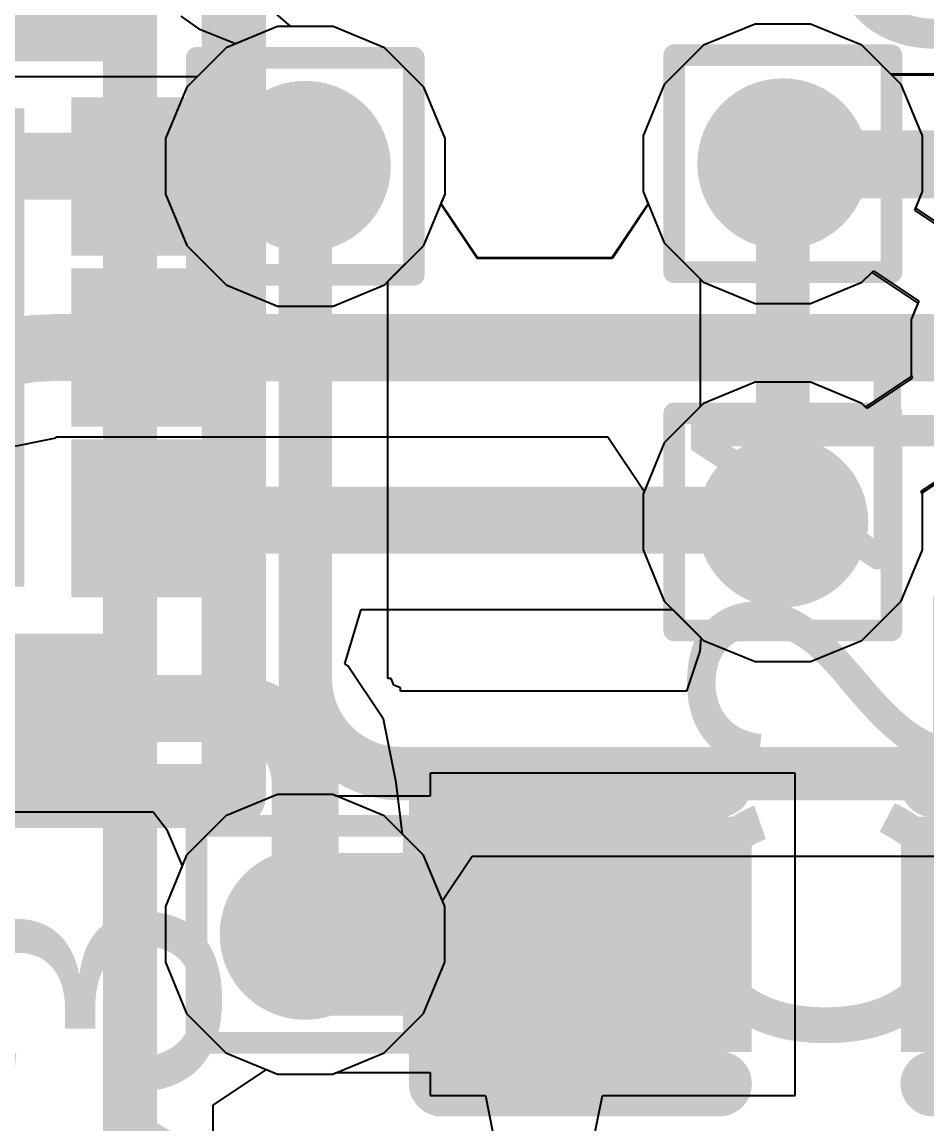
# Model space of a CAD drawing. Header units: inches. Extents: x -12 to 5355, y -7 to 5366.
# Drawn here: x 26.82 to 28.938, y 57.443 to 60.022 of the extents above; entities that cross this region are included whole.
import ezdxf

# ---------------------------------------------------------------- set-up
doc = ezdxf.new("R2010")
doc.units = ezdxf.units.IN
for name, color, linetype in [('BOTTOM LAYER', 5, 'Continuous'), ('Bottom Overlay', 54, 'Continuous'), ('Bottom Paste', 16, 'Continuous'), ('Bottom Solder', 6, 'Continuous'), ('Drill Drawing', 1, 'Continuous'), ('GROUND1', 16, 'Continuous'), ('GROUND2', 156, 'Continuous'), ('POWER', 76, 'Continuous'), ('SIGNAL', 90, 'Continuous'), ('TOP LAYER', 1, 'Continuous'), ('Top Overlay', 2, 'Continuous'), ('Top Paste', 8, 'Continuous'), ('Top Solder', 216, 'Continuous'), ('Via Holes', 16, 'Continuous')]:
    doc.layers.add(name, color=color, linetype=linetype)
doc.styles.add('Arial', font='', dxfattribs={"height": 0.2})
doc.styles.get('Arial').set_extended_font_data('Arial')

# ---------------------------------------------------------------- blocks, each defined once
blk = doc.blocks.new('UFQFN40P200X200X65_HS_15N_93')
at = {"layer": 'TOP LAYER'}
for points in [[(-0.5249, 0.9599), (-0.2749, 0.9599), (-0.2749, 0.7299), (-0.5249, 0.7299)], [(-0.1249, 0.9599), (0.1251, 0.9599), (0.1251, 0.7299), (-0.1249, 0.7299)], [(0.2751, 0.9599), (0.5251, 0.9599), (0.5251, 0.7299), (0.2751, 0.7299)], [(-0.7299, 0.7999), (-0.7299, 0.5499), (-0.9599, 0.5499), (-0.9599, 0.7999)], [(0.9601, 0.7999), (0.9601, 0.5499), (0.7301, 0.5499), (0.7301, 0.7999)], [(-0.4999, 0.4999), (0.5001, 0.4999), (0.5001, -0.5001), (-0.4999, -0.5001)], [(-0.7299, 0.3499), (-0.7299, 0.0999), (-0.9599, 0.0999), (-0.9599, 0.3499)], [(0.9601, 0.3499), (0.9601, 0.0999), (0.7301, 0.0999), (0.7301, 0.3499)], [(-0.7299, -0.1001), (-0.7299, -0.3501), (-0.9599, -0.3501), (-0.9599, -0.1001)], [(0.9601, -0.1001), (0.9601, -0.3501), (0.7301, -0.3501), (0.7301, -0.1001)], [(-0.7299, -0.5501), (-0.7299, -0.8001), (-0.9599, -0.8001), (-0.9599, -0.5501)], [(0.9601, -0.5501), (0.9601, -0.8001), (0.7301, -0.8001), (0.7301, -0.5501)], [(-0.5249, -0.7301), (-0.2749, -0.7301), (-0.2749, -0.9601), (-0.5249, -0.9601)], [(-0.1249, -0.7301), (0.1251, -0.7301), (0.1251, -0.9601), (-0.1249, -0.9601)], [(0.2751, -0.7301), (0.5251, -0.7301), (0.5251, -0.9601), (0.2751, -0.9601)]]:
    blk.add_hatch(color=1, dxfattribs=at).paths.add_polyline_path(points)
at = {"layer": 'Top Paste'}
h = blk.add_hatch(color=8, dxfattribs=at)
edge = h.paths.add_edge_path()
edge.add_arc((-0.3899, 0.8449), 0.115, 270, 450)
edge.add_line((-0.3899, 0.9599), (-0.4099, 0.9599))
edge.add_arc((-0.4099, 0.8449), 0.115, 90, 270)
edge.add_line((-0.4099, 0.7299), (-0.3899, 0.7299))
h = blk.add_hatch(color=8, dxfattribs=at)
edge = h.paths.add_edge_path()
edge.add_arc((0.0101, 0.8449), 0.115, 270, 450)
edge.add_line((0.0101, 0.9599), (-0.0099, 0.9599))
edge.add_arc((-0.0099, 0.8449), 0.115, 90, 270)
edge.add_line((-0.0099, 0.7299), (0.0101, 0.7299))
h = blk.add_hatch(color=8, dxfattribs=at)
edge = h.paths.add_edge_path()
edge.add_arc((0.4101, 0.8449), 0.115, 270, 450)
edge.add_line((0.4101, 0.9599), (0.3901, 0.9599))
edge.add_arc((0.3901, 0.8449), 0.115, 90, 270)
edge.add_line((0.3901, 0.7299), (0.4101, 0.7299))
h = blk.add_hatch(color=8, dxfattribs=at)
edge = h.paths.add_edge_path()
edge.add_arc((-0.8449, 0.6649), 0.115, 180, 360)
edge.add_line((-0.7299, 0.6649), (-0.7299, 0.6849))
edge.add_arc((-0.8449, 0.6849), 0.115, 0, 180)
edge.add_line((-0.9599, 0.6849), (-0.9599, 0.6649))
h = blk.add_hatch(color=8, dxfattribs=at)
edge = h.paths.add_edge_path()
edge.add_arc((0.8451, 0.6649), 0.115, 180, 360)
edge.add_line((0.9601, 0.6649), (0.9601, 0.6849))
edge.add_arc((0.8451, 0.6849), 0.115, 0, 180)
edge.add_line((0.7301, 0.6849), (0.7301, 0.6649))
h = blk.add_hatch(color=8, dxfattribs=at)
edge = h.paths.add_edge_path()
edge.add_arc((0.2125, -0.2125), 0.2125, 270, 360)
edge.add_line((0.425, -0.2125), (0.425, 0.2125))
edge.add_arc((0.2125, 0.2125), 0.2125, 0, 90)
edge.add_line((0.2125, 0.425), (-0.2125, 0.425))
edge.add_arc((-0.2125, 0.2125), 0.2125, 90, 180)
edge.add_line((-0.425, 0.2125), (-0.425, -0.2125))
edge.add_arc((-0.2125, -0.2125), 0.2125, 180, 270)
edge.add_line((-0.2125, -0.425), (0.2125, -0.425))
h = blk.add_hatch(color=8, dxfattribs=at)
edge = h.paths.add_edge_path()
edge.add_arc((-0.8449, 0.2149), 0.115, 180, 360)
edge.add_line((-0.7299, 0.2149), (-0.7299, 0.2349))
edge.add_arc((-0.8449, 0.2349), 0.115, 0, 180)
edge.add_line((-0.9599, 0.2349), (-0.9599, 0.2149))
h = blk.add_hatch(color=8, dxfattribs=at)
edge = h.paths.add_edge_path()
edge.add_arc((0.8451, 0.2149), 0.115, 180, 360)
edge.add_line((0.9601, 0.2149), (0.9601, 0.2349))
edge.add_arc((0.8451, 0.2349), 0.115, 0, 180)
edge.add_line((0.7301, 0.2349), (0.7301, 0.2149))
h = blk.add_hatch(color=8, dxfattribs=at)
edge = h.paths.add_edge_path()
edge.add_arc((-0.8449, -0.2351), 0.115, 180, 360)
edge.add_line((-0.7299, -0.2351), (-0.7299, -0.2151))
edge.add_arc((-0.8449, -0.2151), 0.115, 0, 180)
edge.add_line((-0.9599, -0.2151), (-0.9599, -0.2351))
h = blk.add_hatch(color=8, dxfattribs=at)
edge = h.paths.add_edge_path()
edge.add_arc((0.8451, -0.2351), 0.115, 180, 360)
edge.add_line((0.9601, -0.2351), (0.9601, -0.2151))
edge.add_arc((0.8451, -0.2151), 0.115, 0, 180)
edge.add_line((0.7301, -0.2151), (0.7301, -0.2351))
h = blk.add_hatch(color=8, dxfattribs=at)
edge = h.paths.add_edge_path()
edge.add_arc((-0.8449, -0.6851), 0.115, 180, 360)
edge.add_line((-0.7299, -0.6851), (-0.7299, -0.6651))
edge.add_arc((-0.8449, -0.6651), 0.115, 0, 180)
edge.add_line((-0.9599, -0.6651), (-0.9599, -0.6851))
h = blk.add_hatch(color=8, dxfattribs=at)
edge = h.paths.add_edge_path()
edge.add_arc((0.8451, -0.6851), 0.115, 180, 360)
edge.add_line((0.9601, -0.6851), (0.9601, -0.6651))
edge.add_arc((0.8451, -0.6651), 0.115, 0, 180)
edge.add_line((0.7301, -0.6651), (0.7301, -0.6851))
h = blk.add_hatch(color=8, dxfattribs=at)
edge = h.paths.add_edge_path()
edge.add_arc((-0.3899, -0.8451), 0.115, 270, 450)
edge.add_line((-0.3899, -0.7301), (-0.4099, -0.7301))
edge.add_arc((-0.4099, -0.8451), 0.115, 90, 270)
edge.add_line((-0.4099, -0.9601), (-0.3899, -0.9601))
h = blk.add_hatch(color=8, dxfattribs=at)
edge = h.paths.add_edge_path()
edge.add_arc((0.0101, -0.8451), 0.115, 270, 450)
edge.add_line((0.0101, -0.7301), (-0.0099, -0.7301))
edge.add_arc((-0.0099, -0.8451), 0.115, 90, 270)
edge.add_line((-0.0099, -0.9601), (0.0101, -0.9601))
h = blk.add_hatch(color=8, dxfattribs=at)
edge = h.paths.add_edge_path()
edge.add_arc((0.4101, -0.8451), 0.115, 270, 450)
edge.add_line((0.4101, -0.7301), (0.3901, -0.7301))
edge.add_arc((0.3901, -0.8451), 0.115, 90, 270)
edge.add_line((0.3901, -0.9601), (0.4101, -0.9601))
at = {"layer": 'Top Solder'}
for points in [[(-0.5849, 1.0199), (-0.2149, 1.0199), (-0.2149, 0.6699), (-0.5849, 0.6699)], [(-0.1849, 1.0199), (0.1851, 1.0199), (0.1851, 0.6699), (-0.1849, 0.6699)], [(0.2151, 1.0199), (0.5851, 1.0199), (0.5851, 0.6699), (0.2151, 0.6699)], [(-0.6699, 0.8599), (-0.6699, 0.4899), (-1.0199, 0.4899), (-1.0199, 0.8599)], [(1.0201, 0.8599), (1.0201, 0.4899), (0.6701, 0.4899), (0.6701, 0.8599)], [(-0.5599, 0.5599), (0.5601, 0.5599), (0.5601, -0.5601), (-0.5599, -0.5601)], [(-0.6699, 0.4099), (-0.6699, 0.0399), (-1.0199, 0.0399), (-1.0199, 0.4099)], [(1.0201, 0.4099), (1.0201, 0.0399), (0.6701, 0.0399), (0.6701, 0.4099)], [(-0.6699, -0.0401), (-0.6699, -0.4101), (-1.0199, -0.4101), (-1.0199, -0.0401)], [(1.0201, -0.0401), (1.0201, -0.4101), (0.6701, -0.4101), (0.6701, -0.0401)], [(-0.6699, -0.4901), (-0.6699, -0.8601), (-1.0199, -0.8601), (-1.0199, -0.4901)], [(1.0201, -0.4901), (1.0201, -0.8601), (0.6701, -0.8601), (0.6701, -0.4901)], [(-0.5849, -0.6701), (-0.2149, -0.6701), (-0.2149, -1.0201), (-0.5849, -1.0201)], [(-0.1849, -0.6701), (0.1851, -0.6701), (0.1851, -1.0201), (-0.1849, -1.0201)], [(0.2151, -0.6701), (0.5851, -0.6701), (0.5851, -1.0201), (0.2151, -1.0201)]]:
    blk.add_hatch(color=216, dxfattribs=at).paths.add_polyline_path(points)
at = {"layer": 'Top Overlay'}
for points in [[(-1.1285, 1.3065, 0.2, 0.2, 1), (-1.2785, 1.3065, 0.2, 0.2, 1)], [(-1.3285, 1.3065, 0.1, 0.1, 1), (-1.2285, 1.3065, 0.1, 0.1, 1)], [(-1.1785, 1.3065, 0.1, 0.1, 1), (-1.0785, 1.3065, 0.1, 0.1, 1)], [(-1.0874, 1.05, 0.075, 0.075, 1), (-1.0124, 1.05, 0.075, 0.075, 1)], [(-1.0874, 1.0499, 0.075, 0.075, 1), (-1.0124, 1.0499, 0.075, 0.075, 1)], [(1.0126, 1.0499, 0.075, 0.075, 1), (1.0876, 1.0499, 0.075, 0.075, 1)], [(1.0126, 1.0499, 0.075, 0.075, 1), (1.0876, 1.0499, 0.075, 0.075, 1)], [(-1.0874, -1.0501, 0.075, 0.075, 1), (-1.0124, -1.0501, 0.075, 0.075, 1)], [(-1.0874, -1.0501, 0.075, 0.075, 1), (-1.0124, -1.0501, 0.075, 0.075, 1)], [(1.0126, -1.0501, 0.075, 0.075, 1), (1.0876, -1.0501, 0.075, 0.075, 1)], [(1.0126, -1.0501, 0.075, 0.075, 1), (1.0876, -1.0501, 0.075, 0.075, 1)]]:
    blk.add_lwpolyline(points, format="xyseb", close=True, dxfattribs=at)
for points in [[(-1.0499, 1.05, 0.15, 0.15, 0), (-1.0499, -1.0501, 0.15, 0.15, 0)], [(-1.0499, 1.0499, 0.15, 0.15, 0), (1.0501, 1.0499, 0.15, 0.15, 0)], [(1.0501, 1.0499, 0.15, 0.15, 0), (1.0501, -1.0501, 0.15, 0.15, 0)], [(-1.0499, -1.0501, 0.15, 0.15, 0), (1.0501, -1.0501, 0.15, 0.15, 0)]]:
    blk.add_lwpolyline(points, format="xyseb", dxfattribs=at)
blk = doc.blocks.new('CAPC1005X04L_B_140')
at = {"layer": 'BOTTOM LAYER'}
for points in [[(-0.2, 0.25), (-0.2, -0.25), (-0.8, -0.25), (-0.8, 0.25)], [(0.8, 0.25), (0.8, -0.25), (0.2, -0.25), (0.2, 0.25)]]:
    blk.add_hatch(color=5, dxfattribs=at).paths.add_polyline_path(points)
at = {"layer": 'Bottom Paste'}
for points in [[(-0.2, 0.25), (-0.2, -0.25), (-0.8, -0.25), (-0.8, 0.25)], [(0.8, 0.25), (0.8, -0.25), (0.2, -0.25), (0.2, 0.25)]]:
    blk.add_hatch(color=16, dxfattribs=at).paths.add_polyline_path(points)
at = {"layer": 'Bottom Solder'}
for points in [[(-0.1746, 0.2754), (-0.1746, -0.2754), (-0.8254, -0.2754), (-0.8254, 0.2754)], [(0.8254, 0.2754), (0.8254, -0.2754), (0.1746, -0.2754), (0.1746, 0.2754)]]:
    blk.add_hatch(color=6, dxfattribs=at).paths.add_polyline_path(points)
at = {"layer": 'Bottom Overlay'}
for points in [[(-0.9001, 0.3501, 0.1524, 0.1524, 0), (-0.2501, 0.3501, 0.1524, 0.1524, 0)], [(-0.9001, -0.3499, 0.1524, 0.1524, 0), (-0.9001, 0.3501, 0.1524, 0.1524, 0)], [(0.2499, 0.3501, 0.1524, 0.1524, 0), (0.8999, 0.3501, 0.1524, 0.1524, 0)], [(0.8999, -0.3499, 0.1524, 0.1524, 0), (0.8999, 0.3501, 0.1524, 0.1524, 0)], [(-0.9001, -0.3499, 0.1524, 0.1524, 0), (-0.2501, -0.3499, 0.1524, 0.1524, 0)], [(0.2499, -0.3499, 0.1524, 0.1524, 0), (0.8999, -0.3499, 0.1524, 0.1524, 0)]]:
    blk.add_lwpolyline(points, format="xyseb", dxfattribs=at)
for points in [[(-0.9382, 0.3501, 0.0762, 0.0762, 1), (-0.862, 0.3501, 0.0762, 0.0762, 1)], [(-0.9382, 0.3501, 0.0762, 0.0762, 1), (-0.862, 0.3501, 0.0762, 0.0762, 1)], [(-0.2882, 0.3501, 0.0762, 0.0762, 1), (-0.212, 0.3501, 0.0762, 0.0762, 1)], [(0.2118, 0.3501, 0.0762, 0.0762, 1), (0.288, 0.3501, 0.0762, 0.0762, 1)], [(0.8618, 0.3501, 0.0762, 0.0762, 1), (0.938, 0.3501, 0.0762, 0.0762, 1)], [(0.8618, 0.3501, 0.0762, 0.0762, 1), (0.938, 0.3501, 0.0762, 0.0762, 1)], [(-0.9382, -0.3499, 0.0762, 0.0762, 1), (-0.862, -0.3499, 0.0762, 0.0762, 1)], [(-0.9382, -0.3499, 0.0762, 0.0762, 1), (-0.862, -0.3499, 0.0762, 0.0762, 1)], [(-0.2882, -0.3499, 0.0762, 0.0762, 1), (-0.212, -0.3499, 0.0762, 0.0762, 1)], [(0.2118, -0.3499, 0.0762, 0.0762, 1), (0.288, -0.3499, 0.0762, 0.0762, 1)], [(0.8618, -0.3499, 0.0762, 0.0762, 1), (0.938, -0.3499, 0.0762, 0.0762, 1)], [(0.8618, -0.3499, 0.0762, 0.0762, 1), (0.938, -0.3499, 0.0762, 0.0762, 1)]]:
    blk.add_lwpolyline(points, format="xyseb", close=True, dxfattribs=at)

msp = doc.modelspace()

# ---------------------------------------------------------------- hatches: boundary and pattern name
at = {"layer": 'BOTTOM LAYER'}
h = msp.add_hatch(color=5, dxfattribs=at)
edge = h.paths.add_edge_path()
edge.add_arc((27.4832, 59.6841), 0.2, 0, 360)
h = msp.add_hatch(color=5, dxfattribs=at)
edge = h.paths.add_edge_path()
edge.add_arc((28.6004, 59.69), 0.2, 0, 360)
h = msp.add_hatch(color=5, dxfattribs=at)
edge = h.paths.add_edge_path()
edge.add_arc((28.6004, 58.8518), 0.2, 0, 360)
h = msp.add_hatch(color=5, dxfattribs=at)
edge = h.paths.add_edge_path()
edge.add_arc((27.4828, 57.8866), 0.2, 0, 360)
at = {"layer": 'GROUND1'}
h = msp.add_hatch(color=16, dxfattribs=at)
edge = h.paths.add_edge_path()
edge.add_arc((27.4832, 59.6841), 0.2, 0, 360)
h = msp.add_hatch(color=16, dxfattribs=at)
edge = h.paths.add_edge_path()
edge.add_arc((28.6004, 59.69), 0.2, 0, 360)
h = msp.add_hatch(color=16, dxfattribs=at)
edge = h.paths.add_edge_path()
edge.add_arc((28.6004, 58.8518), 0.2, 0, 360)
h = msp.add_hatch(color=16, dxfattribs=at)
edge = h.paths.add_edge_path()
edge.add_arc((27.4828, 57.8866), 0.2, 0, 360)
at = {"layer": 'GROUND2'}
h = msp.add_hatch(color=156, dxfattribs=at)
edge = h.paths.add_edge_path()
edge.add_arc((27.4832, 59.6841), 0.2, 0, 360)
h = msp.add_hatch(color=156, dxfattribs=at)
edge = h.paths.add_edge_path()
edge.add_arc((28.6004, 59.69), 0.2, 0, 360)
h = msp.add_hatch(color=156, dxfattribs=at)
edge = h.paths.add_edge_path()
edge.add_arc((28.6004, 58.8518), 0.2, 0, 360)
h = msp.add_hatch(color=156, dxfattribs=at)
edge = h.paths.add_edge_path()
edge.add_arc((27.4828, 57.8866), 0.2, 0, 360)
at = {"layer": 'POWER'}
h = msp.add_hatch(color=76, dxfattribs=at)
edge = h.paths.add_edge_path()
edge.add_arc((27.4832, 59.6841), 0.2, 0, 360)
h = msp.add_hatch(color=76, dxfattribs=at)
edge = h.paths.add_edge_path()
edge.add_arc((28.6004, 59.69), 0.2, 0, 360)
h = msp.add_hatch(color=76, dxfattribs=at)
edge = h.paths.add_edge_path()
edge.add_arc((28.6004, 58.8518), 0.2, 0, 360)
h = msp.add_hatch(color=76, dxfattribs=at)
edge = h.paths.add_edge_path()
edge.add_arc((27.4828, 57.8866), 0.2, 0, 360)
at = {"layer": 'SIGNAL'}
h = msp.add_hatch(color=90, dxfattribs=at)
edge = h.paths.add_edge_path()
edge.add_arc((27.4832, 59.6841), 0.2, 0, 360)
h = msp.add_hatch(color=90, dxfattribs=at)
edge = h.paths.add_edge_path()
edge.add_arc((28.6004, 59.69), 0.2, 0, 360)
h = msp.add_hatch(color=90, dxfattribs=at)
edge = h.paths.add_edge_path()
edge.add_arc((28.6004, 58.8518), 0.2, 0, 360)
h = msp.add_hatch(color=90, dxfattribs=at)
edge = h.paths.add_edge_path()
edge.add_arc((27.4828, 57.8866), 0.2, 0, 360)
at = {"layer": 'TOP LAYER'}
h = msp.add_hatch(color=1, dxfattribs=at)
edge = h.paths.add_edge_path()
edge.add_arc((27.4832, 59.6841), 0.2, 0, 360)
h = msp.add_hatch(color=1, dxfattribs=at)
edge = h.paths.add_edge_path()
edge.add_arc((28.6004, 59.69), 0.2, 0, 360)
h = msp.add_hatch(color=1, dxfattribs=at)
edge = h.paths.add_edge_path()
edge.add_arc((28.6004, 58.8518), 0.2, 0, 360)
h = msp.add_hatch(color=1, dxfattribs=at)
edge = h.paths.add_edge_path()
edge.add_arc((27.4828, 57.8866), 0.2, 0, 360)
at = {"layer": 'Via Holes'}
h = msp.add_hatch(color=7, dxfattribs=at)
edge = h.paths.add_edge_path()
edge.add_arc((27.4832, 59.6841), 0.1, 0, 360)
h = msp.add_hatch(color=7, dxfattribs=at)
edge = h.paths.add_edge_path()
edge.add_arc((28.6004, 59.69), 0.1, 0, 360)
h = msp.add_hatch(color=7, dxfattribs=at)
edge = h.paths.add_edge_path()
edge.add_arc((28.6004, 58.8518), 0.1, 0, 360)
h = msp.add_hatch(color=7, dxfattribs=at)
edge = h.paths.add_edge_path()
edge.add_arc((27.4828, 57.8866), 0.1, 0, 360)

# ---------------------------------------------------------------- linework, layer by layer
at = {"layer": 'BOTTOM LAYER'}
for p, q in [((27.4182, 60.0111), (27.298, 59.9613)), ((27.5483, 60.0111), (27.4182, 60.0111)), ((27.6685, 59.9613), (27.5483, 60.0111)), ((28.5354, 60.017), (28.4152, 59.9672)), ((28.6654, 60.017), (28.5354, 60.017)), ((28.7856, 59.9672), (28.6654, 60.017)), ((27.298, 59.9613), (27.2302, 59.8935)), ((27.7605, 59.8693), (27.6685, 59.9613)), ((28.4152, 59.9672), (28.3232, 59.8752)), ((28.8535, 59.8994), (28.7856, 59.9672)), ((27.2302, 59.8935), (25.8247, 59.8935)), ((29.932, 59.8994), (28.8535, 59.8994)), ((27.8102, 59.7492), (27.7605, 59.8693)), ((28.3232, 59.8752), (28.2734, 59.755)), ((28.2734, 59.755), (28.2734, 59.625)), ((27.8102, 59.6191), (27.8102, 59.7492)), ((28.2734, 59.625), (28.2852, 59.5965)), ((27.8009, 59.5965), (27.8102, 59.6191)), ((27.8858, 59.4695), (27.8009, 59.5965)), ((28.2852, 59.5965), (28.2003, 59.4695)), ((28.2003, 59.4695), (27.8858, 59.4695)), ((26.7761, 59.0237), (26.9001, 59.0483)), ((26.9001, 59.0483), (26.9001, 59.0508)), ((26.9001, 59.0508), (28.1914, 59.0508)), ((28.1914, 59.0508), (28.2763, 58.9238)), ((28.9265, 58.9189), (29.0342, 58.9909)), ((28.2763, 58.9238), (28.2734, 58.9168)), ((28.2734, 58.9168), (28.2734, 58.7868)), ((28.9274, 58.9168), (28.9265, 58.9189)), ((28.9274, 58.7868), (28.9274, 58.9168)), ((28.2734, 58.7868), (28.3232, 58.6666)), ((28.8776, 58.6666), (28.9274, 58.7868)), ((28.3232, 58.6666), (28.4152, 58.5746)), ((28.7856, 58.5746), (28.8776, 58.6666)), ((28.4152, 58.5746), (28.5354, 58.5248)), ((28.6654, 58.5248), (28.7856, 58.5746)), ((28.5354, 58.5248), (28.6654, 58.5248)), ((28.629, 58.2636), (27.775, 58.2636)), ((27.775, 58.2636), (27.775, 58.2103)), ((28.629, 57.5096), (28.629, 58.2636)), ((27.4178, 58.2136), (27.2976, 58.1638)), ((27.5478, 58.2136), (27.4178, 58.2136)), ((27.5558, 58.2103), (27.5478, 58.2136)), ((27.775, 58.2103), (27.5558, 58.2103)), ((27.2976, 58.1638), (27.2056, 58.0718)), ((27.2056, 58.0718), (27.1558, 57.9516)), ((27.1558, 57.9516), (27.1558, 57.8216)), ((27.1558, 57.8216), (27.2056, 57.7014)), ((27.2056, 57.7014), (27.2976, 57.6094)), ((27.2976, 57.6094), (27.4178, 57.5596)), ((27.5478, 57.5596), (27.5558, 57.5629)), ((27.5558, 57.5629), (27.775, 57.5629)), ((27.775, 57.5629), (27.775, 57.5096)), ((27.4178, 57.5596), (27.5478, 57.5596)), ((27.775, 57.5096), (27.9047, 57.5096)), ((27.9047, 57.5096), (27.93, 57.3826)), ((28.1532, 57.3826), (28.1785, 57.5096)), ((28.1785, 57.5096), (28.629, 57.5096))]:
    msp.add_line(p, q, dxfattribs=at)
for points in [[(25.8247, 59.6841, 0.1567, 0.1567, 0), (27.4832, 59.6841, 0.1567, 0.1567, 0)], [(28.6004, 59.69, 0.1567, 0.1567, 0), (30.0776, 59.69, 0.1567, 0.1567, 0)], [(26.3641, 58.7242, 0.1567, 0.1567, -0.414214), (26.9001, 59.2601, 0.1567, 0.1567, 0)], [(26.9001, 59.2601, 0.1567, 0.1567, 0), (29.2274, 59.2601, 0.1567, 0.1567, 0)], [(27.4828, 57.8866, 0.381, 0.381, 0), (28.202, 57.8866, 0.381, 0.381, 0)], [(28.202, 57.8866, 0.381, 0.381, 0), (28.2194, 57.8866, 0.381, 0.381, 0)]]:
    msp.add_lwpolyline(points, format="xyseb", dxfattribs=at)
for points in [[(27.4441, 59.6841, 0.0783, 0.0783, 1), (27.5224, 59.6841, 0.0783, 0.0783, 1)], [(28.5612, 59.69, 0.0783, 0.0783, 1), (28.6396, 59.69, 0.0783, 0.0783, 1)], [(26.8609, 59.2601, 0.0783, 0.0783, 1), (26.9393, 59.2601, 0.0783, 0.0783, 1)], [(26.8609, 59.2601, 0.0783, 0.0783, 1), (26.9393, 59.2601, 0.0783, 0.0783, 1)], [(27.3876, 57.8866, 0.1905, 0.1905, 1), (27.5781, 57.8866, 0.1905, 0.1905, 1)], [(28.1068, 57.8866, 0.1905, 0.1905, 1), (28.2973, 57.8866, 0.1905, 0.1905, 1)], [(28.1068, 57.8866, 0.1905, 0.1905, 1), (28.2973, 57.8866, 0.1905, 0.1905, 1)], [(28.1242, 57.8866, 0.1905, 0.1905, 1), (28.3147, 57.8866, 0.1905, 0.1905, 1)]]:
    msp.add_lwpolyline(points, format="xyseb", close=True, dxfattribs=at)
at = {"layer": 'Drill Drawing'}
for points in [[(27.2292, 59.9381, 0.0508, 0.0508, 0), (27.7372, 59.9381, 0.0508, 0.0508, 0)], [(27.2292, 59.4301, 0.0508, 0.0508, 0), (27.2292, 59.9381, 0.0508, 0.0508, 0)], [(27.7372, 59.4301, 0.0508, 0.0508, 0), (27.7372, 59.9381, 0.0508, 0.0508, 0)], [(28.3464, 59.944, 0.0508, 0.0508, 0), (28.8544, 59.944, 0.0508, 0.0508, 0)], [(28.3464, 59.436, 0.0508, 0.0508, 0), (28.3464, 59.944, 0.0508, 0.0508, 0)], [(28.8544, 59.436, 0.0508, 0.0508, 0), (28.8544, 59.944, 0.0508, 0.0508, 0)], [(27.2292, 59.4301, 0.0508, 0.0508, 0), (27.7372, 59.4301, 0.0508, 0.0508, 0)], [(28.3464, 59.436, 0.0508, 0.0508, 0), (28.8544, 59.436, 0.0508, 0.0508, 0)], [(28.3464, 59.1058, 0.0508, 0.0508, 0), (28.8544, 59.1058, 0.0508, 0.0508, 0)], [(28.3464, 58.5978, 0.0508, 0.0508, 0), (28.3464, 59.1058, 0.0508, 0.0508, 0)], [(28.8544, 58.5978, 0.0508, 0.0508, 0), (28.8544, 59.1058, 0.0508, 0.0508, 0)], [(28.3464, 58.5978, 0.0508, 0.0508, 0), (28.8544, 58.5978, 0.0508, 0.0508, 0)], [(27.2288, 58.1406, 0.0508, 0.0508, 0), (27.7368, 58.1406, 0.0508, 0.0508, 0)], [(27.2288, 57.6326, 0.0508, 0.0508, 0), (27.2288, 58.1406, 0.0508, 0.0508, 0)], [(27.7368, 57.6326, 0.0508, 0.0508, 0), (27.7368, 58.1406, 0.0508, 0.0508, 0)], [(27.2288, 57.6326, 0.0508, 0.0508, 0), (27.7368, 57.6326, 0.0508, 0.0508, 0)]]:
    msp.add_lwpolyline(points, format="xyseb", dxfattribs=at)
for points in [[(27.2165, 59.9381, 0.0254, 0.0254, 1), (27.2419, 59.9381, 0.0254, 0.0254, 1)], [(27.2165, 59.9381, 0.0254, 0.0254, 1), (27.2419, 59.9381, 0.0254, 0.0254, 1)], [(27.7245, 59.9381, 0.0254, 0.0254, 1), (27.7499, 59.9381, 0.0254, 0.0254, 1)], [(27.7245, 59.9381, 0.0254, 0.0254, 1), (27.7499, 59.9381, 0.0254, 0.0254, 1)], [(28.3337, 59.944, 0.0254, 0.0254, 1), (28.3591, 59.944, 0.0254, 0.0254, 1)], [(28.3337, 59.944, 0.0254, 0.0254, 1), (28.3591, 59.944, 0.0254, 0.0254, 1)], [(28.8417, 59.944, 0.0254, 0.0254, 1), (28.8671, 59.944, 0.0254, 0.0254, 1)], [(28.8417, 59.944, 0.0254, 0.0254, 1), (28.8671, 59.944, 0.0254, 0.0254, 1)], [(27.2165, 59.4301, 0.0254, 0.0254, 1), (27.2419, 59.4301, 0.0254, 0.0254, 1)], [(27.2165, 59.4301, 0.0254, 0.0254, 1), (27.2419, 59.4301, 0.0254, 0.0254, 1)], [(27.7245, 59.4301, 0.0254, 0.0254, 1), (27.7499, 59.4301, 0.0254, 0.0254, 1)], [(27.7245, 59.4301, 0.0254, 0.0254, 1), (27.7499, 59.4301, 0.0254, 0.0254, 1)], [(28.3337, 59.436, 0.0254, 0.0254, 1), (28.3591, 59.436, 0.0254, 0.0254, 1)], [(28.3337, 59.436, 0.0254, 0.0254, 1), (28.3591, 59.436, 0.0254, 0.0254, 1)], [(28.8417, 59.436, 0.0254, 0.0254, 1), (28.8671, 59.436, 0.0254, 0.0254, 1)], [(28.8417, 59.436, 0.0254, 0.0254, 1), (28.8671, 59.436, 0.0254, 0.0254, 1)], [(28.3337, 59.1058, 0.0254, 0.0254, 1), (28.3591, 59.1058, 0.0254, 0.0254, 1)], [(28.3337, 59.1058, 0.0254, 0.0254, 1), (28.3591, 59.1058, 0.0254, 0.0254, 1)], [(28.8417, 59.1058, 0.0254, 0.0254, 1), (28.8671, 59.1058, 0.0254, 0.0254, 1)], [(28.8417, 59.1058, 0.0254, 0.0254, 1), (28.8671, 59.1058, 0.0254, 0.0254, 1)], [(28.3337, 58.5978, 0.0254, 0.0254, 1), (28.3591, 58.5978, 0.0254, 0.0254, 1)], [(28.3337, 58.5978, 0.0254, 0.0254, 1), (28.3591, 58.5978, 0.0254, 0.0254, 1)], [(28.8417, 58.5978, 0.0254, 0.0254, 1), (28.8671, 58.5978, 0.0254, 0.0254, 1)], [(28.8417, 58.5978, 0.0254, 0.0254, 1), (28.8671, 58.5978, 0.0254, 0.0254, 1)], [(27.2161, 58.1406, 0.0254, 0.0254, 1), (27.2415, 58.1406, 0.0254, 0.0254, 1)], [(27.2161, 58.1406, 0.0254, 0.0254, 1), (27.2415, 58.1406, 0.0254, 0.0254, 1)], [(27.7241, 58.1406, 0.0254, 0.0254, 1), (27.7495, 58.1406, 0.0254, 0.0254, 1)], [(27.7241, 58.1406, 0.0254, 0.0254, 1), (27.7495, 58.1406, 0.0254, 0.0254, 1)], [(27.2161, 57.6326, 0.0254, 0.0254, 1), (27.2415, 57.6326, 0.0254, 0.0254, 1)], [(27.2161, 57.6326, 0.0254, 0.0254, 1), (27.2415, 57.6326, 0.0254, 0.0254, 1)], [(27.7241, 57.6326, 0.0254, 0.0254, 1), (27.7495, 57.6326, 0.0254, 0.0254, 1)], [(27.7241, 57.6326, 0.0254, 0.0254, 1), (27.7495, 57.6326, 0.0254, 0.0254, 1)]]:
    msp.add_lwpolyline(points, format="xyseb", close=True, dxfattribs=at)
at = {"layer": 'GROUND1'}
for p, q in [((27.4182, 60.0111), (27.298, 59.9613)), ((27.5483, 60.0111), (27.4182, 60.0111)), ((27.6685, 59.9613), (27.5483, 60.0111)), ((28.5354, 60.017), (28.4152, 59.9672)), ((28.6654, 60.017), (28.5354, 60.017)), ((28.7856, 59.9672), (28.6654, 60.017)), ((27.298, 59.9613), (27.206, 59.8693)), ((27.7605, 59.8693), (27.6685, 59.9613)), ((28.4152, 59.9672), (28.3232, 59.8752)), ((28.8776, 59.8752), (28.7856, 59.9672)), ((27.206, 59.8693), (27.1562, 59.7492)), ((27.8102, 59.7492), (27.7605, 59.8693)), ((28.3232, 59.8752), (28.2734, 59.755)), ((28.9274, 59.755), (28.8776, 59.8752)), ((28.2734, 59.755), (28.2734, 59.625)), ((28.9274, 59.625), (28.9274, 59.755)), ((27.1562, 59.7492), (27.1562, 59.6191)), ((27.8102, 59.6191), (27.8102, 59.7492)), ((28.2734, 59.625), (28.3232, 59.5048)), ((28.9113, 59.5862), (28.9274, 59.625)), ((27.1562, 59.6191), (27.206, 59.4989)), ((27.7605, 59.4989), (27.8102, 59.6191)), ((29.019, 59.5142), (28.9113, 59.5862)), ((27.206, 59.4989), (27.298, 59.4069)), ((27.6685, 59.4069), (27.7605, 59.4989)), ((28.3232, 59.5048), (28.4152, 59.4128)), ((28.7856, 59.4128), (28.8088, 59.4359)), ((28.8088, 59.4359), (28.9164, 59.364)), ((27.298, 59.4069), (27.4182, 59.3571)), ((27.5483, 59.3571), (27.6685, 59.4069)), ((28.4152, 59.4128), (28.5354, 59.363)), ((28.6654, 59.363), (28.7856, 59.4128)), ((27.4182, 59.3571), (27.5483, 59.3571)), ((28.5354, 59.363), (28.6654, 59.363)), ((28.9164, 59.364), (28.9004, 59.3252)), ((28.9004, 59.3252), (28.9004, 59.1951)), ((28.9012, 59.193), (28.7936, 59.1211)), ((28.9004, 59.1951), (28.9012, 59.193)), ((28.5354, 59.1788), (28.4152, 59.129)), ((28.6654, 59.1788), (28.5354, 59.1788)), ((28.7856, 59.129), (28.6654, 59.1788)), ((28.4152, 59.129), (28.3232, 59.037)), ((28.7936, 59.1211), (28.7856, 59.129)), ((28.3232, 59.037), (28.2734, 58.9168)), ((28.9265, 58.9189), (29.0342, 58.9909)), ((28.2734, 58.9168), (28.2734, 58.7868)), ((28.9274, 58.9168), (28.9265, 58.9189)), ((28.9274, 58.7868), (28.9274, 58.9168)), ((28.2734, 58.7868), (28.3232, 58.6666)), ((28.8776, 58.6666), (28.9274, 58.7868)), ((28.3232, 58.6666), (28.4152, 58.5746)), ((28.7856, 58.5746), (28.8776, 58.6666)), ((28.4152, 58.5746), (28.5354, 58.5248)), ((28.6654, 58.5248), (28.7856, 58.5746)), ((28.5354, 58.5248), (28.6654, 58.5248)), ((27.4178, 58.2136), (27.2976, 58.1638)), ((27.5478, 58.2136), (27.4178, 58.2136)), ((27.668, 58.1638), (27.5478, 58.2136)), ((27.2976, 58.1638), (27.2056, 58.0718)), ((27.76, 58.0718), (27.668, 58.1638)), ((27.2056, 58.0718), (27.1558, 57.9516)), ((27.8098, 57.9516), (27.76, 58.0718)), ((27.1558, 57.9516), (27.1558, 57.8216)), ((27.8098, 57.8216), (27.8098, 57.9516)), ((27.1558, 57.8216), (27.2056, 57.7014)), ((27.76, 57.7014), (27.8098, 57.8216)), ((27.2056, 57.7014), (27.2976, 57.6094)), ((27.668, 57.6094), (27.76, 57.7014)), ((27.2976, 57.6094), (27.4178, 57.5596)), ((27.5478, 57.5596), (27.668, 57.6094)), ((27.4178, 57.5596), (27.5478, 57.5596))]:
    msp.add_line(p, q, dxfattribs=at)
at = {"layer": 'GROUND2'}
for p, q in [((27.4182, 60.0111), (27.298, 59.9613)), ((27.5483, 60.0111), (27.4182, 60.0111)), ((27.6685, 59.9613), (27.5483, 60.0111)), ((28.5354, 60.017), (28.4152, 59.9672)), ((28.6654, 60.017), (28.5354, 60.017)), ((28.7856, 59.9672), (28.6654, 60.017)), ((27.298, 59.9613), (27.206, 59.8693)), ((27.7605, 59.8693), (27.6685, 59.9613)), ((28.4152, 59.9672), (28.3232, 59.8752)), ((28.8776, 59.8752), (28.7856, 59.9672)), ((27.206, 59.8693), (27.1562, 59.7492)), ((27.8102, 59.7492), (27.7605, 59.8693)), ((28.3232, 59.8752), (28.2734, 59.755)), ((28.9274, 59.755), (28.8776, 59.8752)), ((28.2734, 59.755), (28.2734, 59.625)), ((28.9274, 59.625), (28.9274, 59.755)), ((27.1562, 59.7492), (27.1562, 59.6191)), ((27.8102, 59.6191), (27.8102, 59.7492)), ((28.2734, 59.625), (28.3232, 59.5048)), ((28.9093, 59.5813), (28.9274, 59.625)), ((27.1562, 59.6191), (27.206, 59.4989)), ((27.7605, 59.4989), (27.8102, 59.6191)), ((29.0153, 59.5105), (28.9093, 59.5813)), ((27.206, 59.4989), (27.298, 59.4069)), ((27.6685, 59.4069), (27.7605, 59.4989)), ((28.3232, 59.5048), (28.4152, 59.4128)), ((28.7856, 59.4128), (28.8125, 59.4396)), ((28.8125, 59.4396), (28.9184, 59.3688)), ((27.298, 59.4069), (27.4182, 59.3571)), ((27.5483, 59.3571), (27.6685, 59.4069)), ((28.4152, 59.4128), (28.5354, 59.363)), ((28.6654, 59.363), (28.7856, 59.4128)), ((28.9184, 59.3688), (28.9004, 59.3252)), ((27.4182, 59.3571), (27.5483, 59.3571)), ((28.5354, 59.363), (28.6654, 59.363)), ((28.9004, 59.3252), (28.9004, 59.1951)), ((28.9032, 59.1882), (28.7972, 59.1174)), ((28.9004, 59.1951), (28.9032, 59.1882)), ((28.5354, 59.1788), (28.4152, 59.129)), ((28.6654, 59.1788), (28.5354, 59.1788)), ((28.7856, 59.129), (28.6654, 59.1788)), ((28.4152, 59.129), (28.3232, 59.037)), ((28.7972, 59.1174), (28.7856, 59.129)), ((28.3232, 59.037), (28.2734, 58.9168)), ((28.9245, 58.9237), (29.0305, 58.9945)), ((28.2734, 58.9168), (28.2734, 58.7868)), ((28.9274, 58.9168), (28.9245, 58.9237)), ((28.9274, 58.7868), (28.9274, 58.9168)), ((28.2734, 58.7868), (28.3232, 58.6666)), ((28.8776, 58.6666), (28.9274, 58.7868)), ((28.3232, 58.6666), (28.4152, 58.5746)), ((28.7856, 58.5746), (28.8776, 58.6666)), ((28.4152, 58.5746), (28.5354, 58.5248)), ((28.6654, 58.5248), (28.7856, 58.5746)), ((28.5354, 58.5248), (28.6654, 58.5248)), ((27.4178, 58.2136), (27.2976, 58.1638)), ((27.5478, 58.2136), (27.4178, 58.2136)), ((27.668, 58.1638), (27.5478, 58.2136)), ((27.2976, 58.1638), (27.2056, 58.0718)), ((27.76, 58.0718), (27.668, 58.1638)), ((27.2056, 58.0718), (27.1558, 57.9516)), ((27.8098, 57.9516), (27.76, 58.0718)), ((27.1558, 57.9516), (27.1558, 57.8216)), ((27.8098, 57.8216), (27.8098, 57.9516)), ((27.1558, 57.8216), (27.2056, 57.7014)), ((27.76, 57.7014), (27.8098, 57.8216)), ((27.2056, 57.7014), (27.2976, 57.6094)), ((27.668, 57.6094), (27.76, 57.7014)), ((27.2976, 57.6094), (27.4178, 57.5596)), ((27.5478, 57.5596), (27.668, 57.6094)), ((27.4178, 57.5596), (27.5478, 57.5596))]:
    msp.add_line(p, q, dxfattribs=at)
at = {"layer": 'POWER'}
for p, q in [((27.4182, 60.0111), (27.298, 59.9613)), ((27.5483, 60.0111), (27.4182, 60.0111)), ((27.6685, 59.9613), (27.5483, 60.0111)), ((28.5354, 60.017), (28.4152, 59.9672)), ((28.6654, 60.017), (28.5354, 60.017)), ((28.7856, 59.9672), (28.6654, 60.017)), ((27.298, 59.9613), (27.206, 59.8693)), ((27.7605, 59.8693), (27.6685, 59.9613)), ((28.4152, 59.9672), (28.3232, 59.8752)), ((28.8776, 59.8752), (28.7856, 59.9672)), ((27.206, 59.8693), (27.1562, 59.7492)), ((27.8102, 59.7492), (27.7605, 59.8693)), ((28.3232, 59.8752), (28.2734, 59.755)), ((28.9274, 59.755), (28.8776, 59.8752)), ((28.2734, 59.755), (28.2734, 59.625)), ((28.9274, 59.625), (28.9274, 59.755)), ((27.1562, 59.7492), (27.1562, 59.6191)), ((27.8102, 59.6191), (27.8102, 59.7492)), ((28.2734, 59.625), (28.3232, 59.5048)), ((28.9113, 59.5862), (28.9274, 59.625)), ((27.1562, 59.6191), (27.206, 59.4989)), ((27.7605, 59.4989), (27.8102, 59.6191)), ((29.019, 59.5142), (28.9113, 59.5862)), ((27.206, 59.4989), (27.298, 59.4069)), ((27.6685, 59.4069), (27.7605, 59.4989)), ((28.3232, 59.5048), (28.4152, 59.4128)), ((28.7856, 59.4128), (28.8088, 59.4359)), ((28.8088, 59.4359), (28.9164, 59.364)), ((27.298, 59.4069), (27.4182, 59.3571)), ((27.5483, 59.3571), (27.6685, 59.4069)), ((28.4152, 59.4128), (28.5354, 59.363)), ((28.6654, 59.363), (28.7856, 59.4128)), ((27.4182, 59.3571), (27.5483, 59.3571)), ((28.5354, 59.363), (28.6654, 59.363)), ((28.9164, 59.364), (28.9004, 59.3252)), ((28.9004, 59.3252), (28.9004, 59.1951)), ((28.9012, 59.193), (28.7936, 59.1211)), ((28.9004, 59.1951), (28.9012, 59.193)), ((28.5354, 59.1788), (28.4152, 59.129)), ((28.6654, 59.1788), (28.5354, 59.1788)), ((28.7856, 59.129), (28.6654, 59.1788)), ((28.4152, 59.129), (28.3232, 59.037)), ((28.7936, 59.1211), (28.7856, 59.129)), ((28.3232, 59.037), (28.2734, 58.9168)), ((28.9265, 58.9189), (29.0342, 58.9909)), ((28.2734, 58.9168), (28.2734, 58.7868)), ((28.9274, 58.9168), (28.9265, 58.9189)), ((28.9274, 58.7868), (28.9274, 58.9168)), ((28.2734, 58.7868), (28.3232, 58.6666)), ((28.8776, 58.6666), (28.9274, 58.7868)), ((28.3232, 58.6666), (28.4152, 58.5746)), ((28.7856, 58.5746), (28.8776, 58.6666)), ((28.4152, 58.5746), (28.5354, 58.5248)), ((28.6654, 58.5248), (28.7856, 58.5746)), ((28.5354, 58.5248), (28.6654, 58.5248))]:
    msp.add_line(p, q, dxfattribs=at)
at = {"layer": 'SIGNAL'}
for p, q in [((27.4493, 60.0111), (27.3655, 60.0843)), ((27.5483, 60.0111), (27.4493, 60.0111)), ((27.6685, 59.9613), (27.5483, 60.0111)), ((28.5354, 60.017), (28.4152, 59.9672)), ((28.6654, 60.017), (28.5354, 60.017)), ((28.7856, 59.9672), (28.6654, 60.017)), ((27.7605, 59.8693), (27.6685, 59.9613)), ((28.4152, 59.9672), (28.3232, 59.8752)), ((28.8776, 59.8752), (28.7856, 59.9672)), ((27.8102, 59.7492), (27.7605, 59.8693)), ((28.3232, 59.8752), (28.2734, 59.755)), ((28.9274, 59.755), (28.8776, 59.8752)), ((28.2734, 59.755), (28.2734, 59.625)), ((28.9274, 59.625), (28.9274, 59.755)), ((27.8102, 59.6191), (27.8102, 59.7492)), ((28.2734, 59.625), (28.3232, 59.5048)), ((28.9093, 59.5813), (28.9274, 59.625)), ((27.7605, 59.4989), (27.8102, 59.6191)), ((29.0153, 59.5105), (28.9093, 59.5813)), ((27.6765, 59.4149), (27.7605, 59.4989)), ((28.3232, 59.5048), (28.4072, 59.4208)), ((28.4072, 59.4208), (28.4072, 59.121)), ((27.6765, 58.4852), (27.6765, 59.4149)), ((28.4072, 59.121), (28.3232, 59.037)), ((28.3232, 59.037), (28.2734, 58.9168)), ((28.2734, 58.9168), (28.2734, 58.7868)), ((28.2734, 58.7868), (28.3232, 58.6666)), ((28.3232, 58.6666), (28.4088, 58.581)), ((28.4088, 58.581), (28.4065, 58.549)), ((28.4065, 58.549), (28.3749, 58.456)), ((27.6838, 58.4852), (27.6765, 58.4852)), ((27.6902, 58.4697), (27.6838, 58.4852)), ((27.7057, 58.4633), (27.6902, 58.4697)), ((27.7057, 58.456), (27.7057, 58.4633)), ((28.3749, 58.456), (27.7057, 58.456)), ((27.804, 57.9656), (27.8735, 58.0695)), ((27.8735, 58.0695), (29.7123, 58.0695)), ((27.8098, 57.9516), (27.804, 57.9656)), ((27.8098, 57.8216), (27.8098, 57.9516)), ((27.76, 57.7014), (27.8098, 57.8216)), ((27.668, 57.6094), (27.76, 57.7014)), ((27.5478, 57.5596), (27.668, 57.6094)), ((27.2673, 57.4866), (27.3923, 57.5702)), ((27.3923, 57.5702), (27.4178, 57.5596)), ((27.4178, 57.5596), (27.5478, 57.5596)), ((27.2673, 57.3405), (27.2673, 57.4866))]:
    msp.add_line(p, q, dxfattribs=at)
for points in [[(27.073, 57.0723, 0.127, 0.127, 0), (27.073, 60.096, 0.127, 0.127, 0)], [(28.6004, 58.8518, 0.125, 0.125, 0), (28.6004, 59.6646, 0.125, 0.125, 0)], [(27.4832, 58.4852, 0.125, 0.125, 0), (27.4832, 59.6587, 0.125, 0.125, 0)], [(27.7057, 58.2627, 0.125, 0.125, -0.414214), (27.4832, 58.4852, 0.125, 0.125, 0)], [(27.7057, 58.2627, 0.125, 0.125, 0), (29.7123, 58.2627, 0.125, 0.125, 0)]]:
    msp.add_lwpolyline(points, format="xyseb", dxfattribs=at)
for points in [[(28.5692, 59.6646, 0.0625, 0.0625, 1), (28.6316, 59.6646, 0.0625, 0.0625, 1)], [(27.452, 59.6587, 0.0625, 0.0625, 1), (27.5145, 59.6587, 0.0625, 0.0625, 1)], [(28.5692, 58.8518, 0.0625, 0.0625, 1), (28.6316, 58.8518, 0.0625, 0.0625, 1)], [(27.452, 58.4852, 0.0625, 0.0625, 1), (27.5145, 58.4852, 0.0625, 0.0625, 1)], [(27.452, 58.4852, 0.0625, 0.0625, 1), (27.5145, 58.4852, 0.0625, 0.0625, 1)], [(27.6744, 58.2627, 0.0625, 0.0625, 1), (27.7369, 58.2627, 0.0625, 0.0625, 1)], [(27.6744, 58.2627, 0.0625, 0.0625, 1), (27.7369, 58.2627, 0.0625, 0.0625, 1)]]:
    msp.add_lwpolyline(points, format="xyseb", close=True, dxfattribs=at)
at = {"layer": 'TOP LAYER'}
for p, q in [((27.2383, 60.0036), (27.1929, 60.0358)), ((27.4182, 60.0111), (27.3199, 59.9704)), ((27.5483, 60.0111), (27.4182, 60.0111)), ((27.6685, 59.9613), (27.5483, 60.0111)), ((28.5354, 60.017), (28.4152, 59.9672)), ((28.6654, 60.017), (28.5354, 60.017)), ((28.7856, 59.9672), (28.6654, 60.017)), ((27.3199, 59.9704), (27.2383, 60.0036)), ((27.7605, 59.8693), (27.6685, 59.9613)), ((28.4152, 59.9672), (28.3232, 59.8752)), ((28.8558, 59.8971), (28.7856, 59.9672)), ((30.0002, 59.8971), (28.8558, 59.8971)), ((27.8102, 59.7492), (27.7605, 59.8693)), ((28.3232, 59.8752), (28.2734, 59.755)), ((28.2734, 59.755), (28.2734, 59.625)), ((27.8102, 59.6191), (27.8102, 59.7492)), ((28.2734, 59.625), (28.2857, 59.5952)), ((27.8004, 59.5952), (27.8102, 59.6191)), ((27.8852, 59.4682), (27.8004, 59.5952)), ((28.2857, 59.5952), (28.2009, 59.4682)), ((28.2009, 59.4682), (27.8852, 59.4682)), ((28.9265, 58.9189), (29.0342, 58.9909)), ((28.9274, 58.9168), (28.9265, 58.9189)), ((28.9274, 58.7868), (28.9274, 58.9168)), ((28.8776, 58.6666), (28.9274, 58.7868)), ((27.5756, 58.5195), (27.6141, 58.6465)), ((27.6141, 58.6465), (28.3432, 58.6465)), ((28.3432, 58.6465), (28.4152, 58.5746)), ((28.7856, 58.5746), (28.8776, 58.6666)), ((28.4152, 58.5746), (28.5354, 58.5248)), ((28.6654, 58.5248), (28.7856, 58.5746)), ((27.5826, 58.5149), (27.5756, 58.5195)), ((27.6662, 58.3898), (27.5826, 58.5149)), ((28.5354, 58.5248), (28.6654, 58.5248)), ((27.6956, 58.2422), (27.6662, 58.3898)), ((27.7105, 58.1214), (27.6956, 58.2422)), ((27.6956, 58.2422), (27.6956, 58.2422)), ((26.2929, 58.173), (27.1272, 58.173)), ((27.1272, 58.173), (27.1581, 58.1331)), ((27.1581, 58.1331), (27.1953, 58.047)), ((27.76, 58.0718), (27.7105, 58.1214)), ((27.8098, 57.9516), (27.76, 58.0718)), ((27.1953, 58.047), (27.1558, 57.9516)), ((27.1558, 57.9516), (27.1558, 57.8216)), ((27.8098, 57.8216), (27.8098, 57.9516)), ((27.1558, 57.8216), (27.2056, 57.7014)), ((27.76, 57.7014), (27.8098, 57.8216)), ((27.2056, 57.7014), (27.2976, 57.6094)), ((27.668, 57.6094), (27.76, 57.7014)), ((27.2976, 57.6094), (27.4178, 57.5596)), ((27.5478, 57.5596), (27.668, 57.6094)), ((27.4178, 57.5596), (27.5478, 57.5596))]:
    msp.add_line(p, q, dxfattribs=at)
for points in [[(28.6027, 59.6877, 0.1567, 0.1567, 0), (30.2399, 59.6877, 0.1567, 0.1567, 0)], [(27.1109, 59.66, 0.1778, 0.1778, 0), (27.4832, 59.66, 0.1778, 0.1778, 0)], [(28.6004, 59.6646, 0.1567, 0.1567, 0), (28.6027, 59.6623, 0.1567, 0.1567, 0)], [(27.1121, 59.2588, 0.1567, 0.1567, 0), (30.2422, 59.2588, 0.1567, 0.1567, 0)], [(27.1109, 58.86, 0.1567, 0.1567, 0), (27.115, 58.8559, 0.1567, 0.1567, 0)], [(27.115, 58.8559, 0.1567, 0.1567, 0), (28.5963, 58.8559, 0.1567, 0.1567, 0)], [(28.5963, 58.8559, 0.1567, 0.1567, 0), (28.6004, 58.8518, 0.1567, 0.1567, 0)], [(26.9409, 58.415, 0.1567, 0.1567, 0), (27.31, 58.415, 0.1567, 0.1567, 0)], [(27.31, 58.415, 0.1567, 0.1567, -0.414214), (27.4828, 58.2422, 0.1567, 0.1567, 0)], [(27.4828, 57.8866, 0.1567, 0.1567, 0), (27.4828, 58.2422, 0.1567, 0.1567, 0)]]:
    msp.add_lwpolyline(points, format="xyseb", dxfattribs=at)
for points in [[(28.5635, 59.6877, 0.0783, 0.0783, 1), (28.6419, 59.6877, 0.0783, 0.0783, 1)], [(27.0664, 59.66, 0.0889, 0.0889, 1), (27.1553, 59.66, 0.0889, 0.0889, 1)], [(27.4388, 59.66, 0.0889, 0.0889, 1), (27.5277, 59.66, 0.0889, 0.0889, 1)], [(28.5612, 59.6646, 0.0783, 0.0783, 1), (28.6396, 59.6646, 0.0783, 0.0783, 1)], [(28.5635, 59.6623, 0.0783, 0.0783, 1), (28.6419, 59.6623, 0.0783, 0.0783, 1)], [(27.0729, 59.2588, 0.0783, 0.0783, 1), (27.1513, 59.2588, 0.0783, 0.0783, 1)], [(27.0717, 58.86, 0.0783, 0.0783, 1), (27.1501, 58.86, 0.0783, 0.0783, 1)], [(27.0758, 58.8559, 0.0783, 0.0783, 1), (27.1542, 58.8559, 0.0783, 0.0783, 1)], [(27.0758, 58.8559, 0.0783, 0.0783, 1), (27.1542, 58.8559, 0.0783, 0.0783, 1)], [(28.5571, 58.8559, 0.0783, 0.0783, 1), (28.6355, 58.8559, 0.0783, 0.0783, 1)], [(28.5571, 58.8559, 0.0783, 0.0783, 1), (28.6355, 58.8559, 0.0783, 0.0783, 1)], [(28.5612, 58.8518, 0.0783, 0.0783, 1), (28.6396, 58.8518, 0.0783, 0.0783, 1)], [(26.9017, 58.415, 0.0783, 0.0783, 1), (26.9801, 58.415, 0.0783, 0.0783, 1)], [(27.2708, 58.415, 0.0783, 0.0783, 1), (27.3491, 58.415, 0.0783, 0.0783, 1)], [(27.2708, 58.415, 0.0783, 0.0783, 1), (27.3491, 58.415, 0.0783, 0.0783, 1)], [(27.4436, 58.2422, 0.0783, 0.0783, 1), (27.522, 58.2422, 0.0783, 0.0783, 1)], [(27.4436, 58.2422, 0.0783, 0.0783, 1), (27.522, 58.2422, 0.0783, 0.0783, 1)], [(27.4436, 57.8866, 0.0783, 0.0783, 1), (27.522, 57.8866, 0.0783, 0.0783, 1)]]:
    msp.add_lwpolyline(points, format="xyseb", close=True, dxfattribs=at)

# ---------------------------------------------------------------- block references
at = {"rotation": 90}
msp.add_blockref('UFQFN40P200X200X65_HS_15N_93', (26.2658, 59.26), dxfattribs=at)
msp.add_blockref('CAPC1005X04L_B_140', (28.702, 57.8866))

# ---------------------------------------------------------------- texts
at = {"layer": 'Top Overlay', "style": 'Arial'}
msp.add_text('U2', height=0.635, dxfattribs=at).set_placement((28.6463, 59.9681))
for s, p in [('C24', (29.0208, 57.5869)), ('C3', (27.2796, 56.8452))]:
    msp.add_text(s, height=0.635, rotation=90, dxfattribs=at).set_placement(p)

doc.saveas('drawing.dxf')
